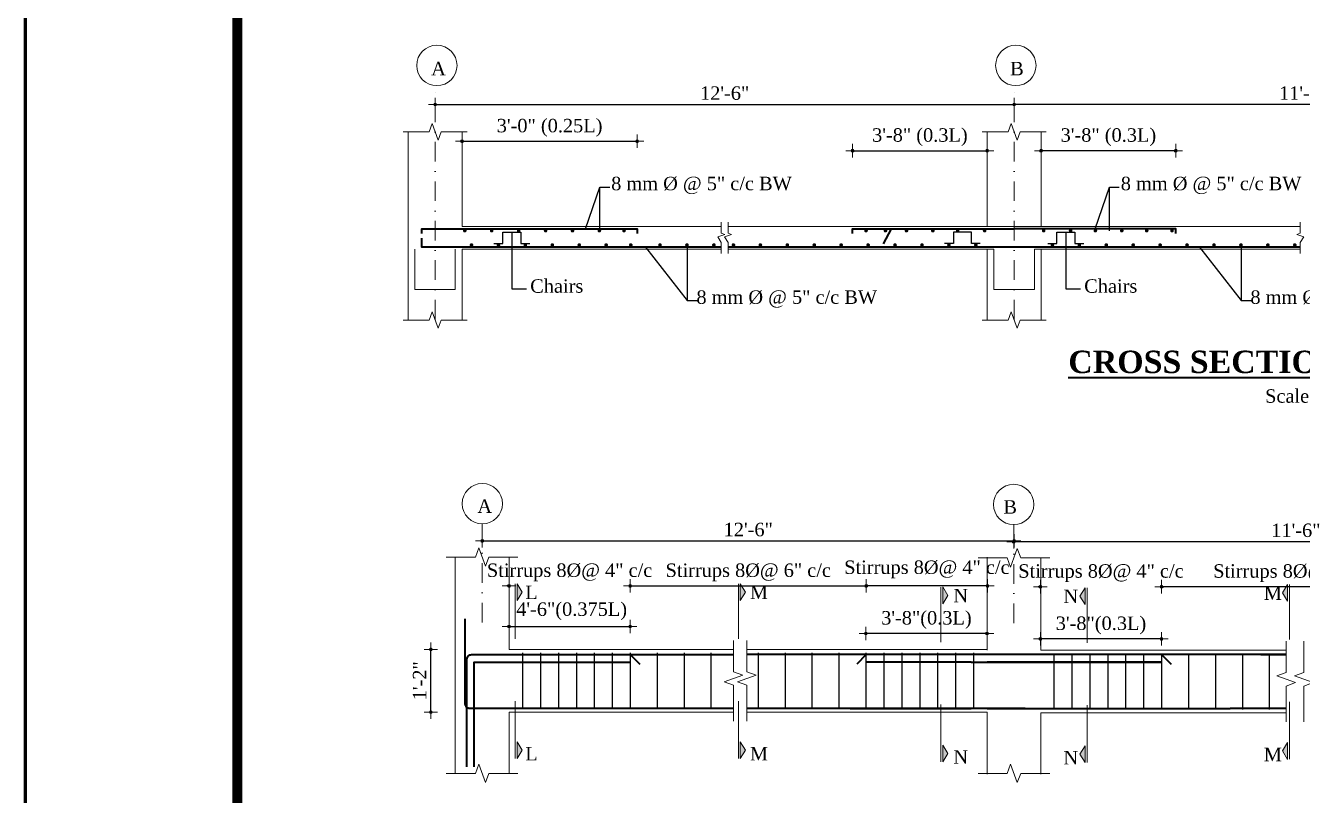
# Model space of a CAD drawing. Header units: inches. Extents: x 897 to 49934, y -34925 to -18564.
# Drawn here: x 23852 to 24421, y -24765 to -24421 of the extents above; entities that cross this region are included whole.
import ezdxf

# ---------------------------------------------------------------- set-up
doc = ezdxf.new("R2010")
doc.units = ezdxf.units.IN
doc.header["$LTSCALE"] = 35
doc.header["$MEASUREMENT"] = 0
doc.header["$PDMODE"] = 34
doc.linetypes.add('DASHDOTX2', pattern=[2, 1, -0.5, 0, -0.5])
for name, color, linetype, lineweight in [('SES- Door&Window', 21, 'Continuous', 15), ('SES-CENTRE', 8, 'DASHDOTX2', 13), ('SES-DIMENSION', 142, 'Continuous', 13), ('SES-HACTH', 8, 'Continuous', 13), ('SES-Leader', 2, 'Continuous', 15), ('SES-REBARS', 1, 'Continuous', 40), ('SES-SHEETS', 7, 'Continuous', 60), ('SES-SLAB OUTLINE', 4, 'Continuous', 18), ('SES-TEXT', 3, 'Continuous', 20), ('SES-TitleText', 7, 'Continuous', 40)]:
    doc.layers.add(name, color=color, linetype=linetype, lineweight=lineweight)
doc.layers.add('SES-STIRRUP', color=10, linetype='Continuous')
doc.styles.add('SES-ARAIL', font='times.ttf', dxfattribs={"height": 6})
doc.styles.add('SES-Title Text', font='times.ttf', dxfattribs={"height": 10})
doc.dimstyles.new('1.4', dxfattribs={"dimscale": 0, "dimtxt": 6, "dimasz": 0.5, "dimexe": 2, "dimexo": 9, "dimgap": 2, "dimtad": 1, "dimdec": 0, "dimlfac": 0.5, "dimzin": 3, "dimdsep": 46, "dimlunit": 4, "dimtxsty": 'SES-ARAIL', "dimblk": 'DIM', "dimcen": 3, "dimdle": 3, "dimse1": 1, "dimse2": 1, "dimclrd": 256, "dimclre": 256, "dimclrt": 7, "dimadec": 1, "dimazin": 2, "dimtfac": 1, "dimtdec": 0, "dimtix": 1, "dimtofl": 0, "dimtmove": 2, "dimatfit": 3, "dimldrblk": 'arrow', "dimfxl": 2, "dimfrac": 2, "dimtolj": 2, "dimtzin": 0, "dimarcsym": 0})

# ---------------------------------------------------------------- blocks, each defined once
blk = doc.blocks.new('s1')
at = {"layer": 'SES-SHEETS', "color": 8}
blk.add_lwpolyline([(14202.23, -12888.64), (17370.23, -12888.64), (17370.23, -15126.64), (14202.23, -15126.64)], close=True, dxfattribs=at)
at = {"layer": 'SES-SHEETS'}
for points in [[(14295.23, -12933.64), (17325.23, -12933.64), (17325.23, -15081.64), (14295.23, -15081.64)], [(14296.23, -12934.64), (17324.23, -12934.64), (17324.23, -15080.64), (14296.23, -15080.64)], [(14297.23, -12935.64), (17323.23, -12935.64), (17323.23, -15079.64), (14297.23, -15079.64)], [(14298.23, -12936.64), (17322.23, -12936.64), (17322.23, -15078.64), (14298.23, -15078.64)]]:
    blk.add_lwpolyline(points, close=True, dxfattribs=at)
blk = doc.blocks.new('DIM')
at = {"layer": 'SES-DIMENSION'}
h = blk.add_hatch(color=256, dxfattribs=at)
h.paths.add_polyline_path([(0, 1.284), (0, 0), (1.284, 0, 0.414214)])
h.paths.add_polyline_path([(1.284, 0), (0, 0), (0, -1.284, 0.414214)])
h.paths.add_polyline_path([(0, 0), (-1.284, 0, 0.414214), (0, -1.284)])
h.paths.add_polyline_path([(0, 1.284, 0.414214), (-1.284, 0), (0, 0)])
for p, q in [((0, 6), (0, -6)), ((-6, 0), (6, 0))]:
    blk.add_line(p, q, dxfattribs=at)
blk.add_circle((0, 0), 1.284, dxfattribs=at)
blk = doc.blocks.new('*D303')
at = {"layer": 'Defpoints', "color": 0, "ltscale": 10, "transparency": 16777216}
for p in [(24292.37, -24651.51), (24292.37, -24690.8), (24543.87, -24690.8)]:
    blk.add_point(p, dxfattribs=at)
at = {"layer": 'SES-DIMENSION', "lineweight": -2, "ltscale": 10, "transparency": 16777216}
blk.add_line((24543.37, -24651.51), (24292.87, -24651.51), dxfattribs=at)
at = {"layer": 'SES-DIMENSION', "lineweight": -2, "ltscale": 10, "transparency": 16777216, "xscale": 0.5, "yscale": 0.5, "zscale": 0.5, "rotation": 180}
blk.add_blockref('DIM', (24292.37, -24651.51), dxfattribs=at)
at = {"layer": 'SES-DIMENSION', "lineweight": -2, "ltscale": 10, "transparency": 16777216, "xscale": 0.5, "yscale": 0.5, "zscale": 0.5}
blk.add_blockref('DIM', (24543.87, -24651.51), dxfattribs=at)
at = {"layer": 'SES-DIMENSION', "color": 7, "ltscale": 10, "transparency": 16777216, "insert": (24418.12, -24646.45), "char_height": 6, "attachment_point": 5, "style": 'SES-ARAIL'}
blk.add_mtext('\\A2;11\'-6"', dxfattribs=at)
blk = doc.blocks.new('arrow')
at = {"layer": 'SES-DIMENSION'}
blk.add_lwpolyline([(1.2, 0, 0, 2.1, 0), (-2.3, 0, 0, 0, 0), (1.2, 0, 0, 0, 0)], format="xyseb", dxfattribs=at)
blk = doc.blocks.new('*D311')
at = {"layer": 'Defpoints', "color": 0, "ltscale": 10, "transparency": 16777216}
for p in [(24304.26, -24694.87), (24358.26, -24699.88), (24304.26, -24710.51)]:
    blk.add_point(p, dxfattribs=at)
at = {"layer": 'SES-DIMENSION', "lineweight": -2, "ltscale": 10, "transparency": 16777216}
blk.add_line((24357.76, -24694.87), (24304.76, -24694.87), dxfattribs=at)
at = {"layer": 'SES-DIMENSION', "lineweight": -2, "ltscale": 10, "transparency": 16777216, "xscale": 0.5, "yscale": 0.5, "zscale": 0.5, "rotation": 180}
blk.add_blockref('DIM', (24304.26, -24694.87), dxfattribs=at)
at = {"layer": 'SES-DIMENSION', "lineweight": -2, "ltscale": 10, "transparency": 16777216, "xscale": 0.5, "yscale": 0.5, "zscale": 0.5}
blk.add_blockref('DIM', (24358.26, -24694.87), dxfattribs=at)
at = {"layer": 'SES-DIMENSION', "color": 7, "ltscale": 10, "transparency": 16777216, "insert": (24331.26, -24688.85), "char_height": 6, "attachment_point": 5, "style": 'SES-ARAIL'}
blk.add_mtext('\\A2;3\'-8"(0.3L)', dxfattribs=at)
blk = doc.blocks.new('*D312')
at = {"layer": 'Defpoints', "color": 0, "ltscale": 10, "transparency": 16777216}
for p in [(24358.26, -24671.58), (24304.26, -24683.55), (24358.26, -24688.82)]:
    blk.add_point(p, dxfattribs=at)
at = {"layer": 'SES-DIMENSION', "lineweight": -2, "ltscale": 10, "transparency": 16777216}
for p, q in [((24303.76, -24671.58), (24303.26, -24671.58)), ((24358.76, -24671.58), (24359.26, -24671.58))]:
    blk.add_line(p, q, dxfattribs=at)
at = {"layer": 'SES-DIMENSION', "lineweight": -2, "ltscale": 10, "transparency": 16777216, "xscale": 0.5, "yscale": 0.5, "zscale": 0.5}
blk.add_blockref('DIM', (24304.26, -24671.58), dxfattribs=at)
at = {"layer": 'SES-DIMENSION', "lineweight": -2, "ltscale": 10, "transparency": 16777216, "xscale": 0.5, "yscale": 0.5, "zscale": 0.5, "rotation": 180}
blk.add_blockref('DIM', (24358.26, -24671.58), dxfattribs=at)
at = {"layer": 'SES-DIMENSION', "color": 7, "ltscale": 10, "transparency": 16777216, "insert": (24331.26, -24665.54), "char_height": 6, "attachment_point": 5, "style": 'SES-ARAIL'}
blk.add_mtext('\\A2;Stirrups 8%%C@ 4" c/c', dxfattribs=at)
blk = doc.blocks.new('*D313')
at = {"layer": 'Defpoints', "color": 0, "ltscale": 10, "transparency": 16777216}
for p in [(24358.26, -24671.58), (24358.26, -24674.58), (24477.98, -24686.61)]:
    blk.add_point(p, dxfattribs=at)
at = {"layer": 'SES-DIMENSION', "lineweight": -2, "ltscale": 10, "transparency": 16777216}
blk.add_line((24477.48, -24671.58), (24358.76, -24671.58), dxfattribs=at)
at = {"layer": 'SES-DIMENSION', "lineweight": -2, "ltscale": 10, "transparency": 16777216, "xscale": 0.5, "yscale": 0.5, "zscale": 0.5, "rotation": 180}
blk.add_blockref('DIM', (24358.26, -24671.58), dxfattribs=at)
at = {"layer": 'SES-DIMENSION', "lineweight": -2, "ltscale": 10, "transparency": 16777216, "xscale": 0.5, "yscale": 0.5, "zscale": 0.5}
blk.add_blockref('DIM', (24477.98, -24671.58), dxfattribs=at)
at = {"layer": 'SES-DIMENSION', "color": 7, "ltscale": 10, "transparency": 16777216, "insert": (24418.12, -24665.54), "char_height": 6, "attachment_point": 5, "style": 'SES-ARAIL'}
blk.add_mtext('\\A2;Stirrups 8%%C@ 6" c/c', dxfattribs=at)
blk = doc.blocks.new('*D315')
at = {"layer": 'Defpoints', "color": 0, "ltscale": 10, "transparency": 16777216}
for p in [(24292.59, -24651.16), (24055.59, -24687.01), (24292.59, -24687.01)]:
    blk.add_point(p, dxfattribs=at)
at = {"layer": 'SES-DIMENSION', "lineweight": -2, "ltscale": 10, "transparency": 16777216}
blk.add_line((24056.09, -24651.16), (24292.09, -24651.16), dxfattribs=at)
at = {"layer": 'SES-DIMENSION', "lineweight": -2, "ltscale": 10, "transparency": 16777216, "xscale": 0.5, "yscale": 0.5, "zscale": 0.5, "rotation": 180}
blk.add_blockref('DIM', (24055.59, -24651.16), dxfattribs=at)
at = {"layer": 'SES-DIMENSION', "lineweight": -2, "ltscale": 10, "transparency": 16777216, "xscale": 0.5, "yscale": 0.5, "zscale": 0.5}
blk.add_blockref('DIM', (24292.59, -24651.16), dxfattribs=at)
at = {"layer": 'SES-DIMENSION', "color": 7, "ltscale": 10, "transparency": 16777216, "insert": (24174.09, -24646.11), "char_height": 6, "attachment_point": 5, "style": 'SES-ARAIL'}
blk.add_mtext('\\A2;12\'-6"', dxfattribs=at)
blk = doc.blocks.new('*D316')
at = {"layer": 'Defpoints', "color": 0, "ltscale": 10, "transparency": 16777216}
for p in [(24121.48, -24689.34), (24067.48, -24710.06), (24121.48, -24713.23)]:
    blk.add_point(p, dxfattribs=at)
at = {"layer": 'SES-DIMENSION', "lineweight": -2, "ltscale": 10, "transparency": 16777216}
blk.add_line((24067.98, -24689.34), (24120.98, -24689.34), dxfattribs=at)
at = {"layer": 'SES-DIMENSION', "lineweight": -2, "ltscale": 10, "transparency": 16777216, "xscale": 0.5, "yscale": 0.5, "zscale": 0.5, "rotation": 180}
blk.add_blockref('DIM', (24067.48, -24689.34), dxfattribs=at)
at = {"layer": 'SES-DIMENSION', "lineweight": -2, "ltscale": 10, "transparency": 16777216, "xscale": 0.5, "yscale": 0.5, "zscale": 0.5}
blk.add_blockref('DIM', (24121.48, -24689.34), dxfattribs=at)
at = {"layer": 'SES-DIMENSION', "color": 7, "ltscale": 10, "transparency": 16777216, "insert": (24095.39, -24682.56), "char_height": 6, "attachment_point": 5, "style": 'SES-ARAIL'}
blk.add_mtext('\\A2;4\'-6"(0.375L)', dxfattribs=at)
blk = doc.blocks.new('*D317')
at = {"layer": 'Defpoints', "color": 0, "ltscale": 10, "transparency": 16777216}
for p in [(24121.48, -24671.23), (24067.48, -24683.21), (24121.48, -24688.48)]:
    blk.add_point(p, dxfattribs=at)
at = {"layer": 'SES-DIMENSION', "lineweight": -2, "ltscale": 10, "transparency": 16777216}
for p, q in [((24066.98, -24671.23), (24066.48, -24671.23)), ((24121.98, -24671.23), (24122.48, -24671.23))]:
    blk.add_line(p, q, dxfattribs=at)
at = {"layer": 'SES-DIMENSION', "lineweight": -2, "ltscale": 10, "transparency": 16777216, "xscale": 0.5, "yscale": 0.5, "zscale": 0.5}
blk.add_blockref('DIM', (24067.48, -24671.23), dxfattribs=at)
at = {"layer": 'SES-DIMENSION', "lineweight": -2, "ltscale": 10, "transparency": 16777216, "xscale": 0.5, "yscale": 0.5, "zscale": 0.5, "rotation": 180}
blk.add_blockref('DIM', (24121.48, -24671.23), dxfattribs=at)
at = {"layer": 'SES-DIMENSION', "color": 7, "ltscale": 10, "transparency": 16777216, "insert": (24094.48, -24665.2), "char_height": 6, "attachment_point": 5, "style": 'SES-ARAIL'}
blk.add_mtext('\\A2;Stirrups 8%%C@ 4" c/c', dxfattribs=at)
blk = doc.blocks.new('*D318')
at = {"layer": 'Defpoints', "color": 0, "ltscale": 10, "transparency": 16777216}
for p in [(24226.48, -24692.45), (24280.48, -24699.54), (24226.48, -24710.16)]:
    blk.add_point(p, dxfattribs=at)
at = {"layer": 'SES-DIMENSION', "lineweight": -2, "ltscale": 10, "transparency": 16777216}
blk.add_line((24279.98, -24692.45), (24226.98, -24692.45), dxfattribs=at)
at = {"layer": 'SES-DIMENSION', "lineweight": -2, "ltscale": 10, "transparency": 16777216, "xscale": 0.5, "yscale": 0.5, "zscale": 0.5, "rotation": 180}
blk.add_blockref('DIM', (24226.48, -24692.45), dxfattribs=at)
at = {"layer": 'SES-DIMENSION', "lineweight": -2, "ltscale": 10, "transparency": 16777216, "xscale": 0.5, "yscale": 0.5, "zscale": 0.5}
blk.add_blockref('DIM', (24280.48, -24692.45), dxfattribs=at)
at = {"layer": 'SES-DIMENSION', "color": 7, "ltscale": 10, "transparency": 16777216, "insert": (24253.48, -24686.43), "char_height": 6, "attachment_point": 5, "style": 'SES-ARAIL'}
blk.add_mtext('\\A2;3\'-8"(0.3L)', dxfattribs=at)
blk = doc.blocks.new('*D319')
at = {"layer": 'Defpoints', "color": 0, "ltscale": 10, "transparency": 16777216}
for p in [(24226.7, -24671.23), (24280.7, -24683.21), (24226.7, -24688.48)]:
    blk.add_point(p, dxfattribs=at)
at = {"layer": 'SES-DIMENSION', "lineweight": -2, "ltscale": 10, "transparency": 16777216}
blk.add_line((24280.2, -24671.23), (24227.2, -24671.23), dxfattribs=at)
at = {"layer": 'SES-DIMENSION', "lineweight": -2, "ltscale": 10, "transparency": 16777216, "xscale": 0.5, "yscale": 0.5, "zscale": 0.5, "rotation": 180}
blk.add_blockref('DIM', (24226.7, -24671.23), dxfattribs=at)
at = {"layer": 'SES-DIMENSION', "lineweight": -2, "ltscale": 10, "transparency": 16777216, "xscale": 0.5, "yscale": 0.5, "zscale": 0.5}
blk.add_blockref('DIM', (24280.7, -24671.23), dxfattribs=at)
at = {"layer": 'SES-DIMENSION', "color": 7, "ltscale": 10, "transparency": 16777216, "insert": (24253.7, -24663.86), "char_height": 6, "attachment_point": 5, "style": 'SES-ARAIL'}
blk.add_mtext('\\A2;Stirrups 8%%C@ 4" c/c', dxfattribs=at)
blk = doc.blocks.new('*D320')
at = {"layer": 'Defpoints', "color": 0, "ltscale": 10, "transparency": 16777216}
for p in [(24226.7, -24671.23), (24121.48, -24686.26), (24226.7, -24688.48)]:
    blk.add_point(p, dxfattribs=at)
at = {"layer": 'SES-DIMENSION', "lineweight": -2, "ltscale": 10, "transparency": 16777216}
blk.add_line((24121.98, -24671.23), (24226.2, -24671.23), dxfattribs=at)
at = {"layer": 'SES-DIMENSION', "lineweight": -2, "ltscale": 10, "transparency": 16777216, "xscale": 0.5, "yscale": 0.5, "zscale": 0.5, "rotation": 180}
blk.add_blockref('DIM', (24121.48, -24671.23), dxfattribs=at)
at = {"layer": 'SES-DIMENSION', "lineweight": -2, "ltscale": 10, "transparency": 16777216, "xscale": 0.5, "yscale": 0.5, "zscale": 0.5}
blk.add_blockref('DIM', (24226.7, -24671.23), dxfattribs=at)
at = {"layer": 'SES-DIMENSION', "color": 7, "ltscale": 10, "transparency": 16777216, "insert": (24174.09, -24665.2), "char_height": 6, "attachment_point": 5, "style": 'SES-ARAIL'}
blk.add_mtext('\\A2;Stirrups 8%%C@ 6" c/c', dxfattribs=at)
blk = doc.blocks.new('*D321')
at = {"layer": 'Defpoints', "color": 0, "ltscale": 10, "transparency": 16777216}
for p in [(24032.63, -24699.54), (24034.89, -24699.54), (24037.32, -24727.54)]:
    blk.add_point(p, dxfattribs=at)
at = {"layer": 'SES-DIMENSION', "lineweight": -2, "ltscale": 10, "transparency": 16777216}
blk.add_line((24032.63, -24727.04), (24032.63, -24700.04), dxfattribs=at)
at = {"layer": 'SES-DIMENSION', "lineweight": -2, "ltscale": 10, "transparency": 16777216, "xscale": 0.5, "yscale": 0.5, "zscale": 0.5}
for p, rotation in [((24032.63, -24699.54), 90), ((24032.63, -24727.54), 270)]:
    blk.add_blockref('DIM', p, dxfattribs=dict(at, rotation=rotation))
at = {"layer": 'SES-DIMENSION', "color": 7, "ltscale": 10, "transparency": 16777216, "insert": (24027.63, -24713.54), "char_height": 6, "attachment_point": 5, "rotation": 90, "style": 'SES-ARAIL'}
blk.add_mtext('\\A2;1\'-2"', dxfattribs=at)
blk = doc.blocks.new('*D392')
at = {"layer": 'Defpoints', "color": 0, "ltscale": 10, "transparency": 16777216}
for p in [(24292.57, -24456.51), (24034.57, -24543.08), (24292.57, -24549.76)]:
    blk.add_point(p, dxfattribs=at)
at = {"layer": 'SES-DIMENSION', "lineweight": -2, "ltscale": 10, "transparency": 16777216}
blk.add_line((24035.07, -24456.51), (24292.07, -24456.51), dxfattribs=at)
at = {"layer": 'SES-DIMENSION', "lineweight": -2, "ltscale": 10, "transparency": 16777216, "xscale": 0.5, "yscale": 0.5, "zscale": 0.5, "rotation": 180}
blk.add_blockref('DIM', (24034.57, -24456.51), dxfattribs=at)
at = {"layer": 'SES-DIMENSION', "lineweight": -2, "ltscale": 10, "transparency": 16777216, "xscale": 0.5, "yscale": 0.5, "zscale": 0.5}
blk.add_blockref('DIM', (24292.57, -24456.51), dxfattribs=at)
at = {"layer": 'SES-DIMENSION', "color": 7, "ltscale": 10, "transparency": 16777216, "insert": (24163.57, -24451.46), "char_height": 6, "attachment_point": 5, "style": 'SES-ARAIL'}
blk.add_mtext('\\A2;12\'-6"', dxfattribs=at)
blk = doc.blocks.new('*D393')
at = {"layer": 'Defpoints', "color": 0, "ltscale": 10, "transparency": 16777216}
for p in [(24292.57, -24456.51), (24550.57, -24543.08), (24292.57, -24549.76)]:
    blk.add_point(p, dxfattribs=at)
at = {"layer": 'SES-DIMENSION', "lineweight": -2, "ltscale": 10, "transparency": 16777216}
blk.add_line((24550.07, -24456.51), (24293.07, -24456.51), dxfattribs=at)
at = {"layer": 'SES-DIMENSION', "lineweight": -2, "ltscale": 10, "transparency": 16777216, "xscale": 0.5, "yscale": 0.5, "zscale": 0.5, "rotation": 180}
blk.add_blockref('DIM', (24292.57, -24456.51), dxfattribs=at)
at = {"layer": 'SES-DIMENSION', "lineweight": -2, "ltscale": 10, "transparency": 16777216, "xscale": 0.5, "yscale": 0.5, "zscale": 0.5}
blk.add_blockref('DIM', (24550.57, -24456.51), dxfattribs=at)
at = {"layer": 'SES-DIMENSION', "color": 7, "ltscale": 10, "transparency": 16777216, "insert": (24421.57, -24451.46), "char_height": 6, "attachment_point": 5, "style": 'SES-ARAIL'}
blk.add_mtext('\\A2;11\'-6"', dxfattribs=at)
blk = doc.blocks.new('*D394')
at = {"layer": 'Defpoints', "color": 0, "ltscale": 10, "transparency": 16777216}
for p in [(24280.57, -24477.11), (24220.57, -24511.99), (24280.57, -24510.99)]:
    blk.add_point(p, dxfattribs=at)
at = {"layer": 'SES-DIMENSION', "lineweight": -2, "ltscale": 10, "transparency": 16777216}
blk.add_line((24221.07, -24477.11), (24280.07, -24477.11), dxfattribs=at)
at = {"layer": 'SES-DIMENSION', "lineweight": -2, "ltscale": 10, "transparency": 16777216, "xscale": 0.5, "yscale": 0.5, "zscale": 0.5, "rotation": 180}
blk.add_blockref('DIM', (24220.57, -24477.11), dxfattribs=at)
at = {"layer": 'SES-DIMENSION', "lineweight": -2, "ltscale": 10, "transparency": 16777216, "xscale": 0.5, "yscale": 0.5, "zscale": 0.5}
blk.add_blockref('DIM', (24280.57, -24477.11), dxfattribs=at)
at = {"layer": 'SES-DIMENSION', "color": 7, "ltscale": 10, "transparency": 16777216, "insert": (24250.57, -24471.09), "char_height": 6, "attachment_point": 5, "style": 'SES-ARAIL'}
blk.add_mtext('\\A2;3\'-8" (0.3L)', dxfattribs=at)
blk = doc.blocks.new('*D395')
at = {"layer": 'Defpoints', "color": 0, "ltscale": 10, "transparency": 16777216}
for p in [(24304.57, -24477.11), (24304.57, -24510.99), (24364.57, -24511.99)]:
    blk.add_point(p, dxfattribs=at)
at = {"layer": 'SES-DIMENSION', "lineweight": -2, "ltscale": 10, "transparency": 16777216}
blk.add_line((24364.07, -24477.11), (24305.07, -24477.11), dxfattribs=at)
at = {"layer": 'SES-DIMENSION', "lineweight": -2, "ltscale": 10, "transparency": 16777216, "xscale": 0.5, "yscale": 0.5, "zscale": 0.5, "rotation": 180}
blk.add_blockref('DIM', (24304.57, -24477.11), dxfattribs=at)
at = {"layer": 'SES-DIMENSION', "lineweight": -2, "ltscale": 10, "transparency": 16777216, "xscale": 0.5, "yscale": 0.5, "zscale": 0.5}
blk.add_blockref('DIM', (24364.57, -24477.11), dxfattribs=at)
at = {"layer": 'SES-DIMENSION', "color": 7, "ltscale": 10, "transparency": 16777216, "insert": (24334.57, -24471.09), "char_height": 6, "attachment_point": 5, "style": 'SES-ARAIL'}
blk.add_mtext('\\A2;3\'-8" (0.3L)', dxfattribs=at)
blk = doc.blocks.new('*D396')
at = {"layer": 'Defpoints', "color": 0, "ltscale": 10, "transparency": 16777216}
for p in [(24124.57, -24472.91), (24124.57, -24507.01), (24046.57, -24510.99)]:
    blk.add_point(p, dxfattribs=at)
at = {"layer": 'SES-DIMENSION', "lineweight": -2, "ltscale": 10, "transparency": 16777216}
blk.add_line((24047.07, -24472.91), (24124.07, -24472.91), dxfattribs=at)
at = {"layer": 'SES-DIMENSION', "lineweight": -2, "ltscale": 10, "transparency": 16777216, "xscale": 0.5, "yscale": 0.5, "zscale": 0.5, "rotation": 180}
blk.add_blockref('DIM', (24046.57, -24472.91), dxfattribs=at)
at = {"layer": 'SES-DIMENSION', "lineweight": -2, "ltscale": 10, "transparency": 16777216, "xscale": 0.5, "yscale": 0.5, "zscale": 0.5}
blk.add_blockref('DIM', (24124.57, -24472.91), dxfattribs=at)
at = {"layer": 'SES-DIMENSION', "color": 7, "ltscale": 10, "transparency": 16777216, "insert": (24085.57, -24466.89), "char_height": 6, "attachment_point": 5, "style": 'SES-ARAIL'}
blk.add_mtext('\\A2;3\'-0" (0.25L)', dxfattribs=at)

msp = doc.modelspace()

# ---------------------------------------------------------------- hatches: boundary and pattern name
at = {"layer": 'SES-HACTH', "ltscale": 10}
for points in [[(24071.07, -24670.26), (24071.07, -24677.76), (24073.38, -24674.01)], [(24170.54, -24670.26), (24170.54, -24677.76), (24172.85, -24674.01)], [(24260.75, -24671.7), (24260.75, -24679.2), (24263.06, -24675.45)], [(24324.2, -24672.05), (24324.2, -24679.55), (24321.89, -24675.8)], [(24414.42, -24670.6), (24414.42, -24678.1), (24412.11, -24674.35)], [(24071.07, -24748.25), (24071.07, -24740.75), (24073.38, -24744.5)], [(24170.54, -24748.25), (24170.54, -24740.75), (24172.85, -24744.5)], [(24260.75, -24749.69), (24260.75, -24742.19), (24263.06, -24745.94)], [(24324.2, -24750.04), (24324.2, -24742.54), (24321.89, -24746.29)], [(24414.42, -24748.59), (24414.42, -24741.09), (24412.11, -24744.84)]]:
    msp.add_hatch(color=256, dxfattribs=at).paths.add_polyline_path(points)

# ---------------------------------------------------------------- linework, layer by layer
at = {"ltscale": 10, "const_width": 0.8}
for points in [[(24047.77, -24512.39, -1), (24047.77, -24513.19, -1)], [(24059.77, -24512.39, -1), (24059.77, -24513.19, -1)], [(24071.77, -24512.39, -1), (24071.77, -24513.19, -1)], [(24083.77, -24512.39, -1), (24083.77, -24513.19, -1)], [(24095.77, -24512.39, -1), (24095.77, -24513.19, -1)], [(24107.77, -24512.39, -1), (24107.77, -24513.19, -1)], [(24118.74, -24512.39, -1), (24118.74, -24513.19, -1)], [(24226.59, -24512.39, 1), (24226.59, -24513.19, 1)], [(24235.23, -24512.39, 1), (24235.23, -24513.19, 1)], [(24244.59, -24512.39, 1), (24244.59, -24513.19, 1)], [(24256.34, -24512.39, 1), (24256.34, -24513.19, 1)], [(24267.4, -24512.39, 1), (24267.4, -24513.19, 1)], [(24279.4, -24512.39, 1), (24279.4, -24513.19, 1)], [(24305.73, -24512.39, -1), (24305.73, -24513.19, -1)], [(24317.73, -24512.39, -1), (24317.73, -24513.19, -1)], [(24328.79, -24512.39, -1), (24328.79, -24513.19, -1)], [(24340.54, -24512.39, -1), (24340.54, -24513.19, -1)], [(24351.65, -24512.39, -1), (24351.65, -24513.19, -1)], [(24362.9, -24512.39, -1), (24362.9, -24513.19, -1)], [(24050.77, -24519.58, 1), (24050.77, -24518.78, 1)], [(24062.77, -24519.58, 1), (24062.77, -24518.78, 1)], [(24074.77, -24519.58, 1), (24074.77, -24518.78, 1)], [(24086.77, -24519.58, 1), (24086.77, -24518.78, 1)], [(24098.77, -24519.58, 1), (24098.77, -24518.78, 1)], [(24110.77, -24519.58, 1), (24110.77, -24518.78, 1)], [(24121.74, -24519.58, 1), (24121.74, -24518.78, 1)], [(24134.77, -24519.58, 1), (24134.77, -24518.78, 1)], [(24146.77, -24519.58, 1), (24146.77, -24518.78, 1)], [(24158.77, -24519.58, 1), (24158.77, -24518.78, 1)], [(24167.5, -24519.58, -1), (24167.5, -24518.78, -1)], [(24179.5, -24519.58, -1), (24179.5, -24518.78, -1)], [(24191.5, -24519.58, -1), (24191.5, -24518.78, -1)], [(24203.5, -24519.58, -1), (24203.5, -24518.78, -1)], [(24215.5, -24519.58, -1), (24215.5, -24518.78, -1)], [(24227.5, -24519.58, -1), (24227.5, -24518.78, -1)], [(24239.5, -24519.58, -1), (24239.5, -24518.78, -1)], [(24251.5, -24519.58, -1), (24251.5, -24518.78, -1)], [(24263.5, -24519.58, -1), (24263.5, -24518.78, -1)], [(24275.5, -24519.58, -1), (24275.5, -24518.78, -1)], [(24309.63, -24519.58, 1), (24309.63, -24518.78, 1)], [(24321.63, -24519.58, 1), (24321.63, -24518.78, 1)], [(24333.63, -24519.58, 1), (24333.63, -24518.78, 1)], [(24345.63, -24519.58, 1), (24345.63, -24518.78, 1)], [(24357.63, -24519.58, 1), (24357.63, -24518.78, 1)], [(24369.63, -24519.58, 1), (24369.63, -24518.78, 1)], [(24381.63, -24519.58, 1), (24381.63, -24518.78, 1)], [(24393.63, -24519.58, 1), (24393.63, -24518.78, 1)], [(24405.63, -24519.58, 1), (24405.63, -24518.78, 1)], [(24417.63, -24519.58, 1), (24417.63, -24518.78, 1)]]:
    msp.add_lwpolyline(points, format="xyb", close=True, dxfattribs=at)
at = {"ltscale": 10}
for points in [[(24060.77, -24518.51), (24064.77, -24518.51), (24064.77, -24513.51), (24072.77, -24513.51), (24072.77, -24518.51), (24076.77, -24518.51)], [(24277.5, -24518.51), (24273.5, -24518.51), (24273.5, -24513.51), (24265.5, -24513.51), (24265.5, -24518.51), (24261.5, -24518.51)], [(24307.63, -24518.51), (24311.63, -24518.51), (24311.63, -24513.51), (24319.63, -24513.51), (24319.63, -24518.51), (24323.63, -24518.51)]]:
    msp.add_lwpolyline(points, dxfattribs=at)
at = {"layer": 'SES-CENTRE', "ltscale": 0.25}
for p, q in [((24034.57, -24552.34), (24034.57, -24448.08)), ((24292.57, -24552.34), (24292.57, -24448.08)), ((24055.59, -24643.55), (24055.59, -24690.45)), ((24292.37, -24643.89), (24292.37, -24690.8))]:
    msp.add_line(p, q, dxfattribs=at)
at = {"layer": 'SES-DIMENSION', "ltscale": 10}
for p, q in [((24070.21, -24694.8), (24070.21, -24670.31)), ((24169.68, -24694.8), (24169.68, -24670.31)), ((24259.9, -24696.25), (24259.9, -24671.75)), ((24325.06, -24696.59), (24325.06, -24672.09)), ((24415.27, -24695.15), (24415.27, -24670.65)), ((24070.21, -24748.2), (24070.21, -24722.66)), ((24169.68, -24748.2), (24169.68, -24722.66)), ((24415.27, -24748.54), (24415.27, -24723)), ((24259.9, -24749.65), (24259.9, -24724.1)), ((24325.06, -24749.99), (24325.06, -24724.45))]:
    msp.add_line(p, q, dxfattribs=at)
for points in [[(24162.07, -24522.99), (24162.07, -24518.11), (24160.52, -24515.55), (24163.61, -24514.42), (24162.07, -24513.86), (24162.07, -24508.99)], [(24165.07, -24522.99), (24165.07, -24518.11), (24163.52, -24515.55), (24166.61, -24514.42), (24165.07, -24513.86), (24165.07, -24508.99)], [(24071.07, -24677.76), (24071.07, -24670.26), (24073.38, -24674.01), (24071.07, -24677.76)], [(24170.54, -24677.76), (24170.54, -24670.26), (24172.85, -24674.01), (24170.54, -24677.76)], [(24260.75, -24679.2), (24260.75, -24671.7), (24263.06, -24675.45), (24260.75, -24679.2)], [(24324.2, -24679.55), (24324.2, -24672.05), (24321.89, -24675.8), (24324.2, -24679.55)], [(24414.42, -24678.1), (24414.42, -24670.6), (24412.11, -24674.35), (24414.42, -24678.1)]]:
    msp.add_lwpolyline(points, dxfattribs=at)
at = {"layer": 'SES-DIMENSION', "linetype": 'Continuous', "ltscale": 10}
for centre in [(24035.33, -24439.08), (24293.33, -24439.08), (24055.59, -24634.55), (24292.37, -24634.89)]:
    msp.add_circle(centre, 9, dxfattribs=at)
at = {"layer": 'SES-REBARS', "ltscale": 10}
for p, q in [((24237.81, -24511.99), (24234.27, -24518.69)), ((24420.07, -24520.2), (24165.07, -24520.2)), ((24297.48, -24701.88), (24173.48, -24701.88)), ((24273.48, -24705.17), (24358.26, -24705.17)), ((24413.81, -24701.88), (24388.83, -24701.88)), ((24297.48, -24725.88), (24173.48, -24725.88)), ((24413.81, -24725.88), (24388.83, -24725.88))]:
    msp.add_line(p, q, dxfattribs=at)
for points in [[(24028.57, -24513.99), (24028.57, -24511.99), (24124.57, -24511.99), (24124.57, -24513.99)], [(24028.57, -24511.99), (24034.57, -24511.99)], [(24220.57, -24513.99), (24220.57, -24511.99), (24292.57, -24511.99)], [(24364.57, -24513.99), (24364.57, -24511.99), (24292.57, -24511.99)], [(24162.07, -24520.2), (24028.57, -24520.2), (24028.57, -24516.2)], [(24034.57, -24520.2), (24028.57, -24520.2)], [(24052.02, -24751.88), (24052.02, -24705.17), (24067.48, -24705.17)], [(24067.48, -24701.88), (24121.48, -24701.88)], [(24067.48, -24705.17), (24121.48, -24705.17)], [(24121.48, -24701.88), (24167.48, -24701.88)], [(24121.48, -24701.88), (24125.74, -24706.14)], [(24273.48, -24701.88), (24219.48, -24701.88)], [(24226.7, -24701.88), (24222.43, -24706.14)], [(24273.48, -24705.17), (24226.48, -24705.17)], [(24316.83, -24701.88), (24280.48, -24701.88)], [(24358.26, -24705.17), (24280.48, -24705.17)], [(24388.83, -24701.88), (24316.83, -24701.88)], [(24358.26, -24701.88), (24362.52, -24706.14)], [(24402.53, -24701.88), (24413.81, -24701.88)], [(24121.48, -24725.88), (24067.48, -24725.88)], [(24167.48, -24725.88), (24121.48, -24725.88)], [(24219.48, -24725.88), (24273.48, -24725.88)], [(24280.48, -24725.88), (24316.83, -24725.88)], [(24316.83, -24725.88), (24388.83, -24725.88)], [(24413.81, -24725.88), (24402.53, -24725.88)]]:
    msp.add_lwpolyline(points, dxfattribs=at)
for points in [[(24067.48, -24725.88), (24049.99, -24725.88, -0.414214), (24047.98, -24723.87), (24047.98, -24685.88)], [(24048.73, -24751.88), (24048.73, -24703.9, -0.414214), (24050.74, -24701.88), (24067.48, -24701.88)]]:
    msp.add_lwpolyline(points, format="xyb", dxfattribs=at)
at = {"layer": 'SES-SLAB OUTLINE', "ltscale": 10}
for p, q in [((24022.57, -24552.64), (24022.57, -24468.69)), ((24046.57, -24468.69), (24046.57, -24510.99)), ((24280.57, -24468.69), (24280.57, -24510.99)), ((24304.57, -24468.69), (24304.57, -24510.99)), ((24046.57, -24510.99), (24162.07, -24510.99)), ((24165.07, -24510.99), (24420.07, -24510.99)), ((24025.45, -24520.99), (24025.45, -24538.99)), ((24043.45, -24520.99), (24043.45, -24538.99)), ((24162.07, -24520.99), (24046.57, -24520.99)), ((24046.57, -24520.99), (24046.57, -24552.64)), ((24165.07, -24520.99), (24283.57, -24520.99)), ((24280.57, -24520.99), (24280.57, -24552.64)), ((24283.57, -24520.99), (24283.57, -24538.99)), ((24301.57, -24520.99), (24301.57, -24538.99)), ((24420.07, -24520.99), (24301.57, -24520.99)), ((24304.57, -24520.99), (24304.57, -24552.64)), ((24025.45, -24538.99), (24043.45, -24538.99)), ((24283.57, -24538.99), (24301.57, -24538.99)), ((24043.48, -24754.85), (24043.48, -24658.37)), ((24067.48, -24699.54), (24067.48, -24658.37)), ((24280.48, -24699.88), (24280.48, -24658.37)), ((24304.48, -24699.88), (24304.48, -24658.72)), ((24067.48, -24699.54), (24167.48, -24699.54)), ((24173.48, -24699.54), (24280.48, -24699.54)), ((24413.81, -24699.88), (24304.48, -24699.88)), ((24067.48, -24754.85), (24067.48, -24727.54)), ((24067.48, -24727.54), (24167.48, -24727.54)), ((24173.48, -24727.54), (24280.48, -24727.54)), ((24280.48, -24755.19), (24280.48, -24727.54)), ((24304.48, -24755.19), (24304.48, -24727.88)), ((24413.81, -24727.88), (24304.48, -24727.88))]:
    msp.add_line(p, q, dxfattribs=at)
for points in [[(24048.82, -24468.69), (24037.24, -24468.69), (24035.9, -24472.36), (24033.23, -24465.02), (24031.9, -24468.69), (24020.32, -24468.69)], [(24306.82, -24468.69), (24295.24, -24468.69), (24293.9, -24472.36), (24291.23, -24465.02), (24289.9, -24468.69), (24278.32, -24468.69)], [(24420.07, -24522.99), (24420.07, -24518.11), (24421.61, -24515.55), (24418.52, -24514.42), (24420.07, -24513.86), (24420.07, -24508.99)], [(24048.82, -24552.64), (24037.24, -24552.64), (24035.9, -24556.31), (24033.23, -24548.97), (24031.9, -24552.64), (24020.32, -24552.64)], [(24306.82, -24552.64), (24295.24, -24552.64), (24293.9, -24556.31), (24291.23, -24548.97), (24289.9, -24552.64), (24278.32, -24552.64)], [(24071.48, -24658.37), (24058.48, -24658.37), (24056.98, -24662.49), (24053.98, -24654.25), (24052.48, -24658.37), (24039.48, -24658.37)], [(24276.48, -24658.72), (24289.48, -24658.72), (24290.98, -24662.84), (24293.98, -24654.59), (24295.48, -24658.72), (24308.48, -24658.72)], [(24167.48, -24695.54), (24167.48, -24709.54), (24171.6, -24711.04), (24163.36, -24714.04), (24167.48, -24715.54), (24167.48, -24731.54)], [(24173.48, -24695.54), (24173.48, -24709.54), (24177.6, -24711.04), (24169.36, -24714.04), (24173.48, -24715.54), (24173.48, -24731.54)], [(24413.81, -24695.88), (24413.81, -24709.88), (24409.69, -24711.38), (24417.94, -24714.38), (24413.81, -24715.88), (24413.81, -24731.88)], [(24421.67, -24695.88), (24421.67, -24709.88), (24417.55, -24711.38), (24425.79, -24714.38), (24421.67, -24715.88), (24421.67, -24731.88)], [(24071.48, -24754.85), (24058.48, -24754.85), (24056.98, -24758.97), (24053.98, -24750.73), (24052.48, -24754.85), (24039.48, -24754.85)], [(24308.48, -24754.85), (24295.48, -24754.85), (24293.98, -24758.97), (24290.98, -24750.73), (24289.48, -24754.85), (24276.48, -24754.85)]]:
    msp.add_lwpolyline(points, dxfattribs=at)
at = {"layer": 'SES-STIRRUP'}
for p, q in [((24073.48, -24701.14), (24073.48, -24725.94)), ((24081.48, -24701.14), (24081.48, -24725.94)), ((24089.48, -24701.14), (24089.48, -24725.94)), ((24097.48, -24701.14), (24097.48, -24725.94)), ((24105.48, -24701.14), (24105.48, -24725.94)), ((24113.48, -24701.14), (24113.48, -24725.94)), ((24121.48, -24701.14), (24121.48, -24725.94)), ((24133.48, -24701.14), (24133.48, -24725.94)), ((24145.48, -24701.14), (24145.48, -24725.94)), ((24157.48, -24701.14), (24157.48, -24725.94)), ((24178.48, -24701.14), (24178.48, -24725.94)), ((24190.48, -24701.14), (24190.48, -24725.94)), ((24202.48, -24701.14), (24202.48, -24725.94)), ((24214.48, -24701.14), (24214.48, -24725.94)), ((24226.48, -24701.14), (24226.48, -24725.94)), ((24234.48, -24701.14), (24234.48, -24725.94)), ((24242.48, -24701.14), (24242.48, -24725.94)), ((24250.48, -24701.14), (24250.48, -24725.94)), ((24258.48, -24701.14), (24258.48, -24725.94)), ((24266.48, -24701.14), (24266.48, -24725.94)), ((24274.48, -24701.14), (24274.48, -24725.94)), ((24310.26, -24701.48), (24310.26, -24726.28)), ((24318.26, -24701.48), (24318.26, -24726.28)), ((24326.26, -24701.48), (24326.26, -24726.28)), ((24334.26, -24701.48), (24334.26, -24726.28)), ((24342.26, -24701.48), (24342.26, -24726.28)), ((24350.26, -24701.48), (24350.26, -24726.28)), ((24358.26, -24701.48), (24358.26, -24726.28)), ((24370.26, -24701.48), (24370.26, -24726.28)), ((24382.26, -24701.48), (24382.26, -24726.28)), ((24394.26, -24701.48), (24394.26, -24726.28)), ((24406.26, -24701.48), (24406.26, -24726.28))]:
    msp.add_line(p, q, dxfattribs=at)
at = {"layer": 'SES-TEXT', "ltscale": 10}
for points in [[(24071.07, -24740.75), (24071.07, -24748.25), (24073.38, -24744.5), (24071.07, -24740.75)], [(24170.54, -24740.75), (24170.54, -24748.25), (24172.85, -24744.5), (24170.54, -24740.75)], [(24260.75, -24742.19), (24260.75, -24749.69), (24263.06, -24745.94), (24260.75, -24742.19)], [(24324.2, -24742.54), (24324.2, -24750.04), (24321.89, -24746.29), (24324.2, -24742.54)], [(24414.42, -24741.09), (24414.42, -24748.59), (24412.11, -24744.84), (24414.42, -24741.09)]]:
    msp.add_lwpolyline(points, dxfattribs=at)

# ---------------------------------------------------------------- block references
at = {"layer": 'SES- Door&Window'}
msp.add_blockref('s1', (9649.81, -10459.76), dxfattribs=at)

# ---------------------------------------------------------------- texts
at = {"layer": 'SES-TEXT', "style": 'SES-ARAIL'}
for s, p in [('A', (24032.81, -24443.49)), ('B', (24290.81, -24443.49)), ('A', (24053.38, -24638.64)), ('B', (24287.78, -24638.99))]:
    msp.add_text(s, height=6, dxfattribs=at).set_placement(p)
at = {"layer": 'SES-TEXT', "ltscale": 10, "style": 'SES-ARAIL'}
for s, p in [('8 mm %%C @ 5" c/c BW', (24113, -24494.75)), ('8 mm %%C @ 5" c/c BW', (24340.09, -24494.75)), ('Chairs', (24076.93, -24540.47)), ('Chairs', (24323.8, -24540.47)), ('8 mm %%C @ 5" c/c BW', (24150.99, -24545.42)), ('8 mm %%C @ 5" c/c BW', (24397.85, -24545.42))]:
    msp.add_text(s, height=6, dxfattribs=at).set_placement(p)
for s, rotation, p in [('L', 0.0001, (24074.72, -24677.1)), ('M', 0.0001, (24174.84, -24677.1)), ('M', 359.9999, (24403.84, -24677.44)), ('N', 0.0001, (24265.48, -24678.54)), ('N', 359.9999, (24314.55, -24678.88)), ('L', 0.0001, (24074.72, -24749.08)), ('M', 0.0001, (24174.84, -24749.08)), ('N', 0.0001, (24265.48, -24750.52)), ('N', 359.9999, (24314.55, -24750.86)), ('M', 359.9999, (24403.84, -24749.42))]:
    msp.add_text(s, height=6, rotation=rotation, dxfattribs=at).set_placement(p)
at = {"layer": 'SES-TitleText', "ltscale": 10, "style": 'SES-ARAIL'}
msp.add_text('Scale - 1" = 4\'-0"', height=6, dxfattribs=at).set_placement((24404.41, -24589.53))
at = {"layer": 'SES-TitleText', "insert": (24316.7, -24566.3), "char_height": 10, "width": 521.0009, "attachment_point": 1, "style": 'SES-Title Text'}
msp.add_mtext('{\\fTimes New Roman|b1|i0|c0|p18;\\LCROSS SECTION OF SLAB AT X-X}', dxfattribs=at)

# ---------------------------------------------------------------- dimensions: what is measured, and where the dimension line sits
at = {"layer": 'SES-DIMENSION', "ltscale": 10}
for base, p1, p2, text, picture, middle in [((24292.57, -24456.51), (24034.57, -24543.08), (24292.57, -24549.76), '12\'-6"', '*D392', (24163.57, -24451.46)), ((24304.57, -24477.11), (24364.57, -24511.99), (24304.57, -24510.99), '3\'-8" (0.3L)', '*D395', (24334.57, -24471.09)), ((24292.37, -24651.51), (24543.87, -24690.8), (24292.37, -24690.8), '11\'-6"', '*D303', (24418.12, -24646.45)), ((24358.26, -24671.58), (24477.98, -24686.61), (24358.26, -24674.58), 'Stirrups 8%%C@ 6" c/c', '*D313', (24418.12, -24665.54)), ((24226.48, -24692.45), (24280.48, -24699.54), (24226.48, -24710.16), '3\'-8"(0.3L)', '*D318', (24253.48, -24686.43)), ((24304.26, -24694.87), (24358.26, -24699.88), (24304.26, -24710.51), '3\'-8"(0.3L)', '*D311', (24331.26, -24688.85))]:
    dim = msp.add_linear_dim(base=base, p1=p1, p2=p2, angle=180, text=text, dimstyle='1.4', override={"dimscale": 1}, dxfattribs=at)
    dim.commit()
    dim.dimension.update_dxf_attribs({"geometry": picture, "text_midpoint": middle})
for base, p1, p2, text, picture, middle in [((24292.57, -24456.51), (24550.57, -24543.08), (24292.57, -24549.76), '11\'-6"', '*D393', (24421.57, -24451.46)), ((24124.57, -24472.91), (24046.57, -24510.99), (24124.57, -24507.01), '3\'-0" (0.25L)', '*D396', (24085.57, -24466.89)), ((24280.57, -24477.11), (24220.57, -24511.99), (24280.57, -24510.99), '3\'-8" (0.3L)', '*D394', (24250.57, -24471.09)), ((24292.59, -24651.16), (24055.59, -24687.01), (24292.59, -24687.01), '12\'-6"', '*D315', (24174.09, -24646.11)), ((24121.48, -24671.23), (24067.48, -24683.21), (24121.48, -24688.48), 'Stirrups 8%%C@ 4" c/c', '*D317', (24094.48, -24665.2)), ((24226.7, -24671.23), (24121.48, -24686.26), (24226.7, -24688.48), 'Stirrups 8%%C@ 6" c/c', '*D320', (24174.09, -24665.2)), ((24358.26, -24671.58), (24304.26, -24683.55), (24358.26, -24688.82), 'Stirrups 8%%C@ 4" c/c', '*D312', (24331.26, -24665.54))]:
    dim = msp.add_linear_dim(base=base, p1=p1, p2=p2, text=text, dimstyle='1.4', override={"dimscale": 1}, dxfattribs=at)
    dim.commit()
    dim.dimension.update_dxf_attribs({"geometry": picture, "text_midpoint": middle})
dim = msp.add_linear_dim(base=(24226.7, -24671.23), p1=(24280.7, -24683.21), p2=(24226.7, -24688.48), angle=180, text='Stirrups 8%%C@ 4" c/c', dimstyle='1.4', override={"dimscale": 1}, dxfattribs=at)
dim.commit()
dim.dimension.update_dxf_attribs({"geometry": '*D319', "text_midpoint": (24253.7, -24663.86), "dimtype": 160})
dim = msp.add_linear_dim(base=(24121.48, -24689.34), p1=(24067.48, -24710.06), p2=(24121.48, -24713.23), text='4\'-6"(0.375L)', dimstyle='1.4', override={"dimscale": 1}, dxfattribs=at)
dim.commit()
dim.dimension.update_dxf_attribs({"geometry": '*D316', "text_midpoint": (24095.39, -24682.56), "dimtype": 160})
dim = msp.add_linear_dim(base=(24032.63, -24699.54), p1=(24037.32, -24727.54), p2=(24034.89, -24699.54), angle=90, dimstyle='1.4', override={"dimscale": 1}, dxfattribs=at)
dim.commit()
dim.dimension.update_dxf_attribs({"geometry": '*D321', "text_midpoint": (24027.63, -24713.54)})

# ---------------------------------------------------------------- leaders
at = {"layer": 'SES-Leader', "ltscale": 10}
for points in [[(24101.53, -24511.99), (24107.9, -24493.34), (24112.35, -24493.34)], [(24107.9, -24512.79), (24107.9, -24493.34)], [(24328.62, -24511.99), (24334.99, -24493.34), (24339.44, -24493.34)], [(24334.99, -24512.79), (24334.99, -24493.34)], [(24068.77, -24513.51), (24068.77, -24538.75), (24075.34, -24538.75)], [(24315.63, -24513.51), (24315.63, -24538.75), (24322.21, -24538.75)], [(24128.31, -24520.2), (24146.81, -24543.95), (24151.26, -24543.95)], [(24146.81, -24519.15), (24146.81, -24543.95)], [(24375.18, -24520.2), (24393.67, -24543.95), (24398.12, -24543.95)], [(24393.67, -24519.15), (24393.67, -24543.95)]]:
    msp.add_leader(points, dimstyle='1.4', override={"dimscale": 1, "dimasz": 6}, dxfattribs=at)

doc.saveas('drawing.dxf')
